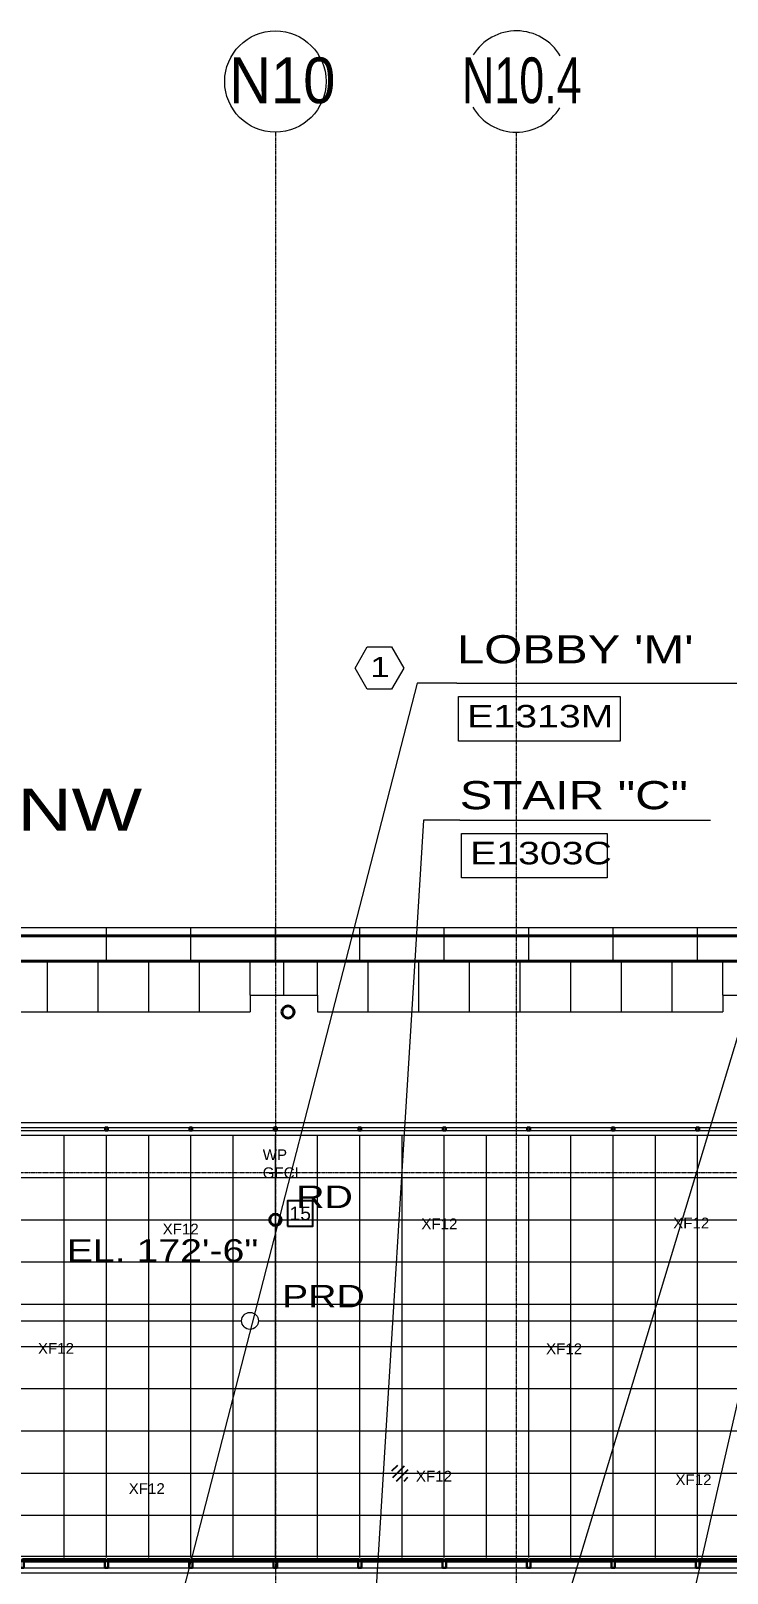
# Model space of a CAD drawing. Header units: inches. Extents: x -40190 to 0, y -3216 to 2257.
# Drawn here: x -22315 to -21820, y 1089 to 2185 of the extents above; entities that cross this region are included whole.
import ezdxf
from ezdxf import colors
from ezdxf.entities.mleader import LeaderData, LeaderLine
from ezdxf.enums import TextEntityAlignment as Align
from ezdxf.math import Vec2, Vec3

# ---------------------------------------------------------------- set-up
doc = ezdxf.new("R2010")
doc.units = ezdxf.units.IN
doc.header["$LTSCALE"] = 0.5
doc.header["$MEASUREMENT"] = 0
doc.linetypes.add('A113$0$CENTER', pattern=[2, 1.25, -0.25, 0.25, -0.25])
doc.linetypes.add('DASHED2', pattern=[0.375, 0.25, -0.125])
for name, color, linetype in [('A113$0$63', 8, 'Continuous'), ('A113$0$A roof pave', 8, 'Continuous'), ('A113$0$A-ANNO-IDEN', 8, 'Continuous'), ('A113$0$A-ANNO-TEXT', 8, 'Continuous'), ('A113$0$A-GLAZ', 8, 'Continuous'), ('A113$0$A-GRID-1DP0-15', 8, 'Continuous'), ('A113$0$A-GRID-GRDP0-15', 8, 'Continuous'), ('A113$0$A-roof cope', 8, 'Continuous'), ('A113$0$A-roof davi', 8, 'Continuous'), ('A113$0$A-roof hral', 8, 'Continuous'), ('A113$0$A-ROOF-PAVE-X1', 8, 'Continuous'), ('A113$0$A-trellis-above', 8, 'Continuous'), ('A113$0$A-WALL-EXTR', 8, 'Continuous'), ('A113$0$A-WALL-INTR', 8, 'Continuous'), ('A113$0$bp113 - A-ROOF-CRTS', 8, 'Continuous'), ('A113$0$bp113 - A-ROOF-RFDR', 8, 'Continuous'), ('A113$0$C-PROP', 8, 'Continuous'), ('A113$0$Items below', 8, 'Continuous'), ('A113$0$trellis', 8, 'Continuous'), ('A613$0$A-ANNO-REVS-BULL', 8, 'Continuous'), ('A613$0$trellis', 3, 'Continuous'), ('E-POWR-CLRN', 1, 'DASHED2'), ('G-Anno', 6, 'Continuous'), ('M-HVAC-text', 6, 'Continuous'), ('XREF', 7, 'Continuous')]:
    doc.layers.add(name, color=color, linetype=linetype)
doc.styles.add('A113$0$Arial', font='arial.ttf', dxfattribs={"height": 0.076839})
doc.styles.add('A113$0$style-Arial', font='arial.ttf')
doc.styles.add('A613$0$style-Arial', font='arial.ttf')
doc.styles.add('M08', font='arial.ttf', dxfattribs={"height": 7.68})
doc.styles.add('MAMEP ANNO', font='arial.ttf', dxfattribs={"height": 0.101562})
doc.styles.get("Standard").update_dxf_attribs({"font": 'simplex.shx'})

# ---------------------------------------------------------------- blocks, each defined once
blk = doc.blocks.new('MLD-KeyNote')
at = {"color": 0, "linetype": 'Continuous', "transparency": 16777216}
blk.add_lwpolyline([(-0.09375, -0.09375), (0.09375, -0.09375), (0.09375, 0.09375), (-0.09375, 0.09375)], close=True, dxfattribs=at)
at = {"color": 0, "linetype": 'ByBlock', "transparency": 16777216, "style": 'MAMEP ANNO'}
blk.add_attdef('ID', text='', height=0.10156, dxfattribs=at).set_placement((0, 0), align=Align.MIDDLE_CENTER)
blk = doc.blocks.new('A113$0$roof5win_22')
at = {"layer": 'A113$0$A-GLAZ', "linetype": 'Continuous', "lineweight": 30}
for p, q in [((0, 4.75), (0, 0)), ((0, 4.75), (2.5, 4.75)), ((0, 0), (2.5, 0)), ((0.8125, 5.75), (0.8125, 4.75)), ((1.6875, 5.75), (1.6875, 4.75)), ((2.5, 4.75), (2.5, 0))]:
    blk.add_line(p, q, dxfattribs=at)
at = {"layer": 'A113$0$A-GLAZ', "linetype": 'Continuous', "lineweight": 0}
for p, q in [((1.6875, 5.75), (0.8125, 5.75)), ((2.5, 0), (60, 0))]:
    blk.add_line(p, q, dxfattribs=at)
at = {"layer": 'A113$0$A-GLAZ', "linetype": 'Continuous', "lineweight": 40}
for p, q in [((1.6875, 5.75), (60.8125, 5.75)), ((2.5, 4.75), (60, 4.75))]:
    blk.add_line(p, q, dxfattribs=at)
blk = doc.blocks.new('A113')
at = {"layer": 'A113$0$A roof pave', "lineweight": 0}
for p, q in [((-22303.0236, 1488.0949, -2660.425), (-22303.0236, 1524.0949, -2660.425)), ((-22267.0236, 1488.0949, -2660.425), (-22267.0236, 1524.0949, -2660.425)), ((-22231.0236, 1488.0949, -2660.425), (-22231.0236, 1524.0949, -2660.425)), ((-22195.0236, 1488.0949, -2660.425), (-22195.0236, 1524.0949, -2660.425)), ((-22159.0236, 1500.0949, -2660.425), (-22159.0236, 1524.0949, -2660.425)), ((-22135.0236, 1500.0949, -2660.425), (-22135.0236, 1524.0949, -2660.425)), ((-22111.0236, 1500.0949, -2660.425), (-22111.0236, 1524.0949, -2660.425)), ((-22075.0236, 1488.0949, -2660.425), (-22075.0236, 1524.0949, -2660.425)), ((-22039.0236, 1488.0949, -2660.425), (-22039.0236, 1524.0949, -2660.425)), ((-22003.0236, 1488.0949, -2660.425), (-22003.0236, 1524.0949, -2660.425)), ((-21967.0236, 1488.0949, -2660.425), (-21967.0236, 1524.0949, -2660.425)), ((-21931.0236, 1488.0949, -2660.425), (-21931.0236, 1524.0949, -2660.425)), ((-21895.0236, 1488.0949, -2660.425), (-21895.0236, 1524.0949, -2660.425)), ((-21859.0236, 1488.0949, -2660.425), (-21859.0236, 1524.0949, -2660.425)), ((-21823.0236, 1500.0949, -2660.425), (-21823.0236, 1524.0949, -2660.425))]:
    blk.add_line(p, q, dxfattribs=at)
at = {"layer": 'A113$0$A roof pave', "lineweight": 13}
for p, q in [((-22159.0236, 1500.0949, -2660.425), (-22111.0236, 1500.0949, -2660.425)), ((-22159.0236, 1500.0949, -2660.425), (-22159.0236, 1488.0949, -2660.425)), ((-22111.0236, 1500.0949, -2660.425), (-22111.0236, 1488.0949, -2660.425)), ((-21823.0236, 1500.0949, -2660.425), (-21775.0236, 1500.0949, -2660.425)), ((-21823.0236, 1500.0949, -2660.425), (-21823.0236, 1488.0949, -2660.425)), ((-22447.0236, 1488.0949, -2660.425), (-22159.0236, 1488.0949, -2660.425)), ((-22111.0236, 1488.0949, -2660.425), (-21823.0236, 1488.0949, -2660.425))]:
    blk.add_line(p, q, dxfattribs=at)
at = {"layer": 'A113$0$A-ANNO-IDEN', "lineweight": 13}
for p, q in [((-22012.0615, 1721.6814), (-21778.5115, 1721.6814)), ((-22010.0513, 1624.4036), (-21831.9146, 1624.4036))]:
    blk.add_line(p, q, dxfattribs=at)
at = {"layer": 'A113$0$A-ANNO-IDEN', "lineweight": 0, "flags": 128}
for points in [[(-21653.6063, 1825.563), (-21705.1521, 1825.563), (-21966.5942, 962.0517)], [(-22012.0615, 1721.6814), (-22040.3793, 1721.6814), (-22208.2062, 1070.3393)], [(-21653.6063, 1723.2077), (-21695.5714, 1723.2077), (-21881.7066, 910.0727)], [(-22010.0513, 1624.4036), (-22035.8022, 1624.4036), (-22073.9447, 1006.2326)]]:
    blk.add_lwpolyline(points, dxfattribs=at)
at = {"layer": 'A113$0$A-ANNO-IDEN', "lineweight": 13}
for points in [[(-22010.8617, 1712.1646), (-21895.9765, 1712.1646), (-21895.9765, 1680.6351), (-22010.8617, 1680.6351)], [(-22008.8515, 1614.8869), (-21905.1764, 1614.8869), (-21905.1764, 1583.3574), (-22008.8515, 1583.3574)]]:
    blk.add_3dface(points, dxfattribs=at)
at = {"layer": 'A113$0$A-GRID-1DP0-15', "lineweight": 13}
blk.add_circle((-22141.0236, 2149.2362), 36, dxfattribs=at)
for start, end in [(30.37, 148.3736838), (210.2525937, 328.862071)]:
    blk.add_arc((-21969.7355, 2149.2351), 36, start, end, dxfattribs=at)
at = {"layer": 'A113$0$A-GRID-GRDP0-15', "linetype": 'A113$0$CENTER', "lineweight": 0}
for p, q in [((-22141.0236, 2113.2362), (-22141.0236, -676.9042)), ((-21970.0136, 2113.2362), (-21970.0136, 382.209)), ((-23941.0236, 1374.095), (-20364.9322, 1374.095))]:
    blk.add_line(p, q, dxfattribs=at)
at = {"layer": 'A113$0$A-roof cope', "lineweight": 13}
blk.add_line((-23887.0236, 1548.0949, -2660.425), (-21055.0236, 1548.0949, -2660.425), dxfattribs=at)
at = {"layer": 'A113$0$A-roof cope', "lineweight": 0}
for p, q in [((-22261.0242, 1524.0949, -2660.425), (-22261.0242, 1548.0949, -2660.425)), ((-22201.0242, 1524.0949, -2660.425), (-22201.0242, 1548.0949, -2660.425)), ((-22141.0242, 1524.0949, -2660.425), (-22141.0242, 1548.0949, -2660.425)), ((-22081.0242, 1524.0949, -2660.425), (-22081.0242, 1548.0949, -2660.425)), ((-22021.0242, 1524.0949, -2660.425), (-22021.0242, 1548.0949, -2660.425)), ((-21961.0242, 1524.0949, -2660.425), (-21961.0242, 1548.0949, -2660.425)), ((-21901.0242, 1524.0949, -2660.425), (-21901.0242, 1548.0949, -2660.425)), ((-21841.0242, 1524.0949, -2660.425), (-21841.0242, 1548.0949, -2660.425))]:
    blk.add_line(p, q, dxfattribs=at)
at = {"layer": 'A113$0$A-roof cope', "lineweight": 40}
blk.add_line((-23863.0236, 1524.0949, -2660.425), (-21079.0236, 1524.0949, -2660.425), dxfattribs=at)
at = {"layer": 'A113$0$A-roof davi', "lineweight": 40, "extrusion": (0, 0, -1)}
blk.add_circle((22132.0236, 1488.0949, 2660.425), 4.319, dxfattribs=at)
at = {"layer": 'A113$0$A-roof hral', "lineweight": 13}
for p, q in [((-22926.0236, 1405.9901, -2660.425), (-21358.535, 1405.9901, -2660.425)), ((-22924.0236, 1403.9901, -2660.425), (-21360.535, 1403.9901, -2660.425))]:
    blk.add_line(p, q, dxfattribs=at)
at = {"layer": 'A113$0$A-roof hral', "lineweight": 30}
for points in [[(-22260.0194, 1405.9901, -2660.425), (-22262.0194, 1405.9901, -2660.425), (-22262.0194, 1403.9901, -2660.425), (-22260.0194, 1403.9901, -2660.425)], [(-22200.0194, 1405.9901, -2660.425), (-22202.0194, 1405.9901, -2660.425), (-22202.0194, 1403.9901, -2660.425), (-22200.0194, 1403.9901, -2660.425)], [(-22140.0194, 1405.9901, -2660.425), (-22142.0194, 1405.9901, -2660.425), (-22142.0194, 1403.9901, -2660.425), (-22140.0194, 1403.9901, -2660.425)], [(-22080.0194, 1405.9901, -2660.425), (-22082.0194, 1405.9901, -2660.425), (-22082.0194, 1403.9901, -2660.425), (-22080.0194, 1403.9901, -2660.425)], [(-22020.0194, 1405.9901, -2660.425), (-22022.0194, 1405.9901, -2660.425), (-22022.0194, 1403.9901, -2660.425), (-22020.0194, 1403.9901, -2660.425)], [(-21960.0194, 1405.9901, -2660.425), (-21962.0194, 1405.9901, -2660.425), (-21962.0194, 1403.9901, -2660.425), (-21960.0194, 1403.9901, -2660.425)], [(-21900.0194, 1405.9901, -2660.425), (-21902.0194, 1405.9901, -2660.425), (-21902.0194, 1403.9901, -2660.425), (-21900.0194, 1403.9901, -2660.425)], [(-21840.0194, 1405.9901, -2660.425), (-21842.0194, 1405.9901, -2660.425), (-21842.0194, 1403.9901, -2660.425), (-21840.0194, 1403.9901, -2660.425)]]:
    blk.add_3dface(points, dxfattribs=at)
at = {"layer": 'A113$0$A-ROOF-PAVE-X1', "lineweight": 13}
for p, q in [((-22930.0236, 1409.4901, -2660.425), (-21354.535, 1409.4901, -2660.425)), ((-22921.0236, 1400.4901, -2660.425), (-21363.535, 1400.4901, -2660.425))]:
    blk.add_line(p, q, dxfattribs=at)
at = {"layer": 'A113$0$A-ROOF-PAVE-X1', "lineweight": 0}
for p, q in [((-22291.0236, 1100.4901, -2660.425), (-22291.0236, 1400.4901, -2660.425)), ((-22261.0236, 1100.4901, -2660.425), (-22261.0236, 1400.4901, -2660.425)), ((-22231.0236, 1100.4901, -2660.425), (-22231.0236, 1400.4901, -2660.425)), ((-22201.0236, 1100.4901, -2660.425), (-22201.0236, 1400.4901, -2660.425)), ((-22171.0236, 1100.4901, -2660.425), (-22171.0236, 1400.4901, -2660.425)), ((-22141.0236, 1344.4901, -2660.425), (-22141.0236, 1400.4901, -2660.425)), ((-22141.0236, 1100.4901, -2660.425), (-22141.0236, 1400.4901, -2660.425)), ((-22111.0236, 1100.4901, -2660.425), (-22111.0236, 1400.4901, -2660.425)), ((-22081.0236, 1100.4901, -2660.425), (-22081.0236, 1400.4901, -2660.425)), ((-22051.0236, 1100.4901, -2660.425), (-22051.0236, 1400.4901, -2660.425)), ((-22021.0236, 1100.4901, -2660.425), (-22021.0236, 1400.4901, -2660.425)), ((-21991.0236, 1100.4901, -2660.425), (-21991.0236, 1400.4901, -2660.425)), ((-21961.0236, 1100.4901, -2660.425), (-21961.0236, 1400.4901, -2660.425)), ((-21931.0236, 1100.4901, -2660.425), (-21931.0236, 1400.4901, -2660.425)), ((-21901.0236, 1100.4901, -2660.425), (-21901.0236, 1400.4901, -2660.425)), ((-21871.0236, 1100.4901, -2660.425), (-21871.0236, 1400.4901, -2660.425)), ((-21841.0236, 1100.4901, -2660.425), (-21841.0236, 1400.4901, -2660.425)), ((-22921.0236, 1370.4901, -2660.425), (-21363.535, 1370.4901, -2660.425)), ((-22497.0197, 1340.4901, -2660.425), (-22145.0197, 1340.4901, -2660.425)), ((-22137.0197, 1340.4901, -2660.425), (-21785.0197, 1340.4901, -2660.425)), ((-22921.0236, 1310.4901, -2660.425), (-21363.535, 1310.4901, -2660.425)), ((-22921.0236, 1280.4901, -2660.425), (-21363.535, 1280.4901, -2660.425)), ((-22921.0236, 1250.4901, -2660.425), (-21363.535, 1250.4901, -2660.425)), ((-22921.0236, 1220.4901, -2660.425), (-21363.535, 1220.4901, -2660.425)), ((-22921.0236, 1190.4901, -2660.425), (-21363.535, 1190.4901, -2660.425)), ((-22921.0236, 1160.4901, -2660.425), (-21363.535, 1160.4901, -2660.425)), ((-22921.0236, 1130.4901, -2660.425), (-21363.535, 1130.4901, -2660.425))]:
    blk.add_line(p, q, dxfattribs=at)
at = {"layer": 'A113$0$A-trellis-above', "lineweight": 0}
blk.add_line((-22921.0236, 1400.4901, -2660.425), (-21363.535, 1400.4901, -2660.425), dxfattribs=at)
at = {"layer": 'A113$0$A-WALL-EXTR', "lineweight": 0}
blk.add_line((-22638.268, 1101.4865, 1992.7541), (-21643.7736, 1101.4865, 1992.7541), dxfattribs=at)
at = {"layer": 'A113$0$A-WALL-INTR', "lineweight": 0}
blk.add_line((-22638.268, 1089.4865, 1992.7541), (-21643.7736, 1089.4865, 1992.7541), dxfattribs=at)
at = {"layer": 'A113$0$bp113 - A-ROOF-CRTS', "lineweight": 13}
for p, q in [((-22513.0236, 1268.595, -2660.425), (-22165.0236, 1268.595, -2660.425)), ((-22153.0236, 1268.595, -2660.425), (-21805.0236, 1268.595, -2660.425))]:
    blk.add_line(p, q, dxfattribs=at)
at = {"layer": 'A113$0$bp113 - A-ROOF-RFDR', "lineweight": 13}
blk.add_circle((-22159.0236, 1268.595, -2660.425), 6, dxfattribs=at)
at = {"layer": 'A113$0$C-PROP', "lineweight": 40, "flags": 128}
blk.add_lwpolyline([(-25004.5437, -676.9041), (-24022.0239, 1542.095), (-21061.0239, 1542.095), (-21061.0239, -676.9042)], dxfattribs=at)
at = {"layer": 'A113$0$Items below', "lineweight": 0}
blk.add_line((-21061.0236, 1542.0949, -2660.425), (-23881.0236, 1542.0949, -2660.425), dxfattribs=at)
at = {"layer": 'A113$0$trellis', "lineweight": 40}
for centre in [(-22141.0197, 1340.4901, 0), (-22141.0197, 1340.4901, -2660.425)]:
    blk.add_circle(centre, 4, dxfattribs=at)
at = {"layer": 'A113$0$A-GLAZ', "lineweight": 30}
for p in [(-22322.2736, 1093.2401, 1992.7541), (-22262.2736, 1093.2401, 1992.7541), (-22202.2736, 1093.2401, 1992.7541), (-22142.2736, 1093.2401, 1992.7541), (-22082.2736, 1093.2401, 1992.7541), (-22022.2736, 1093.2401, 1992.7541), (-21962.2736, 1093.2401, 1992.7541), (-21902.2736, 1093.2401, 1992.7541), (-21842.2736, 1093.2401, 1992.7541)]:
    blk.add_blockref('A113$0$roof5win_22', p, dxfattribs=at)
at = {"layer": 'A113$0$63', "lineweight": 0, "style": 'A113$0$style-Arial', "width": 1.246875}
blk.add_text('RD', height=16, dxfattribs=at).set_placement((-22126.198, 1348.7569, -0.001))
at = {"layer": 'A113$0$A-ANNO-IDEN', "lineweight": 13, "style": 'A113$0$style-Arial', "width": 1.246875}
for s, height, p in [("LOBBY 'M'", 20, (-22012.0625, 1735.827)), ('E1313M', 16, (-22004.6776, 1690.2778)), ('E1303C', 16, (-22002.6675, 1593.0001))]:
    blk.add_text(s, height=height, dxfattribs=at).set_placement(p)
at = {"layer": 'A113$0$A-ANNO-IDEN', "lineweight": 13, "insert": (-22010.0523, 1631.8826), "char_height": 19.999996, "attachment_point": 7, "line_spacing_factor": 0.6, "style": 'A113$0$Arial'}
blk.add_mtext('\\H1x;\\W1.24688;STAIR "C"', dxfattribs=at)
at = {"layer": 'A113$0$A-ANNO-TEXT', "lineweight": 30, "style": 'A113$0$style-Arial', "width": 1.266666}
blk.add_text('2ND STREET NW', height=30, dxfattribs=at).set_placement((-22669.1755, 1616.8281))
at = {"layer": 'A113$0$A-ANNO-TEXT', "lineweight": 70, "style": 'A113$0$style-Arial', "width": 1.246875}
blk.add_text('PRD', height=16, dxfattribs=at).set_placement((-22136.3028, 1278.1819))
at = {"layer": 'A113$0$A-ANNO-TEXT', "lineweight": 13, "insert": (-22289.223, 1310.4226), "char_height": 15.999998, "attachment_point": 7, "line_spacing_factor": 0.6, "style": 'A113$0$Arial'}
blk.add_mtext('\\H1x;\\W1.24688;EL. 172\'-6"', dxfattribs=at)
at = {"layer": 'A113$0$A-GRID-1DP0-15', "lineweight": 13, "style": 'A113$0$style-Arial'}
for s, width, p in [('N10', 0.906154, (-22173.8343, 2133.8402)), ('N10.4', 0.701538, (-22008.4281, 2133.8391))]:
    blk.add_text(s, height=32.5, dxfattribs=dict(at, width=width)).set_placement(p)
blk = doc.blocks.new('A613')
at = {"layer": 'A613$0$A-ANNO-REVS-BULL', "lineweight": 13, "elevation": 0, "flags": 128}
blk.add_lwpolyline([(-22075.7, 1747.6), (-22058.4, 1747.6), (-22049.7, 1732.6), (-22058.4, 1717.6), (-22075.7, 1717.6), (-22084.3, 1732.6), (-22075.7, 1747.6)], close=True, dxfattribs=at)
at = {"layer": 'A613$0$trellis', "lineweight": 40}
blk.add_circle((-22141, 1340.5, 908.5), 4, dxfattribs=at)
at = {"layer": 'A613$0$A-ANNO-REVS-BULL', "lineweight": 13, "style": 'A613$0$style-Arial', "width": 1.246876}
blk.add_text('1', height=14.4, dxfattribs=at).set_placement((-22066.7, 1733.3, 0), align=Align.MIDDLE_CENTER)

msp = doc.modelspace()

# ---------------------------------------------------------------- hatches: boundary and pattern name
at = {"layer": 'E-POWR-CLRN'}
h = msp.add_hatch(dxfattribs=at)
h.set_pattern_fill('ANSI31', color=256, scale=30)
h.set_pattern_definition([(45, (628.78, 5e-13), (-2.6516504, 2.6516504), [])])
edge = h.paths.add_edge_path()
edge.add_arc((-22052.2, 1160.3), 6.15, 0, 360)

# ---------------------------------------------------------------- block references
at = {"layer": 'XREF'}
for name, p in [('A113', (0.1, 0)), ('A613', (0.1, -0.1))]:
    msp.add_blockref(name, p, dxfattribs=at)

# ---------------------------------------------------------------- texts
at = {"layer": 'G-Anno', "style": 'M08'}
for p in [(-22221, 1330, -40), (-22037.2, 1333.7, -40), (-21858.3, 1334.3, -40), (-22309.6, 1245.2, -40), (-21948.6, 1244.9, -40), (-22041.1, 1154.4, -40), (-22245.1, 1145.6, -40), (-21856.7, 1151.9, -40)]:
    msp.add_text('XF12', height=7.68, dxfattribs=at).set_placement(p)
at = {"layer": 'M-HVAC-text', "insert": (-22149.9, 1390.5, 0), "char_height": 7.69, "width": 18.74, "attachment_point": 1, "style": 'M08'}
msp.add_mtext('WP\\PGFCI', dxfattribs=at)

# ---------------------------------------------------------------- leaders
at = {"layer": 'M-HVAC-text'}
ml = msp.add_multileader_block('Standard', dxfattribs=at)
ml.set_content('MLD-KeyNote', color=(89, 89, 89), scale=96)
ml.set_attribute('ID', '15', width=0)
ml.set_leader_properties(color=256, linetype='Continuous')
ml.build(insert=Vec2(0, 0))
ml.multileader.update_dxf_attribs({"has_dogleg": 0, "text_left_attachment_type": 2, "text_right_attachment_type": 2, "dogleg_length": 3.84, "arrow_head_size": 12, "scale": 96})
ctx = ml.context
ctx.base_point, ctx.scale, ctx.char_height, ctx.arrow_head_size, ctx.landing_gap_size, ctx.plane_origin = Vec3(-22893.3, 1357.5), 96, 737.3, 12, 384, Vec3(-22994.6, 1301.6)
ctx.left_attachment, ctx.right_attachment = 2, 2
notes = []
notes.append((ctx, [(0, (0, 0, 0), (0, 0), (1, 0), 1, [])]))
ctx.block.insert = Vec3(-22884.3, 1357.5)
ml = msp.add_multileader_block('Standard', dxfattribs=at)
ml.set_content('MLD-KeyNote', color=(89, 89, 89), scale=96)
ml.set_attribute('ID', '15', width=0)
ml.set_leader_properties(color=256, linetype='Continuous')
ml.build(insert=Vec2(0, 0))
ml.multileader.update_dxf_attribs({"has_dogleg": 0, "text_left_attachment_type": 2, "text_right_attachment_type": 2, "dogleg_length": 3.84, "arrow_head_size": 12, "scale": 96})
ctx = ml.context
ctx.base_point, ctx.scale, ctx.char_height, ctx.arrow_head_size, ctx.landing_gap_size, ctx.plane_origin = Vec3(-22532.4, 1345.4), 96, 737.3, 12, 384, Vec3(-22633.6, 1289.5)
ctx.left_attachment, ctx.right_attachment = 2, 2
notes.append((ctx, [(0, (0, 0, 0), (0, 0), (1, 0), 1, [])]))
ctx.block.insert = Vec3(-22523.4, 1345.4)
ml = msp.add_multileader_block('Standard', dxfattribs=at)
ml.set_content('MLD-KeyNote', color=(89, 89, 89), scale=96)
ml.set_attribute('ID', '15', width=0)
ml.set_leader_properties(color=256, linetype='Continuous')
ml.build(insert=Vec2(0, 0))
ml.multileader.update_dxf_attribs({"has_dogleg": 0, "text_left_attachment_type": 2, "text_right_attachment_type": 2, "dogleg_length": 3.84, "arrow_head_size": 12, "scale": 96})
ctx = ml.context
ctx.base_point, ctx.scale, ctx.char_height, ctx.arrow_head_size, ctx.landing_gap_size, ctx.plane_origin = Vec3(-22132.2, 1345), 96, 737.3, 12, 384, Vec3(-22233.5, 1289.1)
ctx.left_attachment, ctx.right_attachment = 2, 2
notes.append((ctx, [(0, (0, 0, 0), (0, 0), (1, 0), 1, [])]))
ctx.block.insert = Vec3(-22123.2, 1345)
ml = msp.add_multileader_block('Standard', dxfattribs=at)
ml.set_content('MLD-KeyNote', color=(89, 89, 89), scale=96)
ml.set_attribute('ID', '15', width=0)
ml.set_leader_properties(color=256, linetype='Continuous')
ml.build(insert=Vec2(0, 0))
ml.multileader.update_dxf_attribs({"has_dogleg": 0, "text_left_attachment_type": 2, "text_right_attachment_type": 2, "dogleg_length": 3.84, "arrow_head_size": 12, "scale": 96})
ctx = ml.context
ctx.base_point, ctx.scale, ctx.char_height, ctx.arrow_head_size, ctx.landing_gap_size, ctx.plane_origin = Vec3(-22733.7, 1113.3), 96, 737.3, 12, 384, Vec3(-22835, 1057.4)
ctx.left_attachment, ctx.right_attachment = 2, 2
notes.append((ctx, [(0, (0, 0, 0), (0, 0), (1, 0), 1, [])]))
ctx.block.insert = Vec3(-22724.7, 1113.3)
for ctx, leaders in notes:
    for number, flags, end, landing, length, lines in leaders:
        leader = LeaderData()
        leader.index, (leader.has_last_leader_line, leader.has_dogleg_vector, leader.attachment_direction) = number, flags
        leader.last_leader_point, leader.dogleg_vector, leader.dogleg_length = Vec3(end), Vec3(landing), length
        for number, points, colour, breaks in lines:
            line = LeaderLine()
            line.index, line.vertices, line.color, line.breaks = number, Vec3.list(points), colors.encode_raw_color(colour), breaks
            leader.lines.append(line)
        ctx.leaders.append(leader)

doc.saveas('drawing.dxf')
